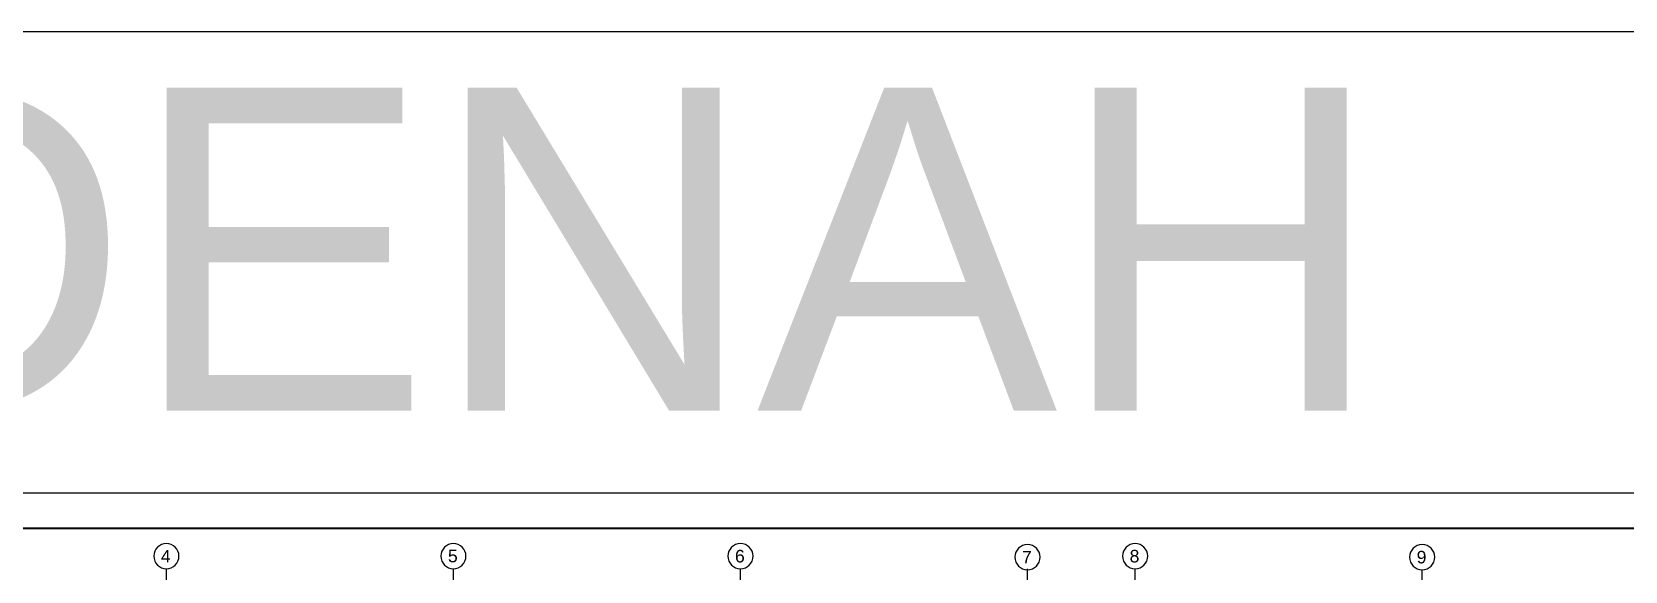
# Model space of a CAD drawing. Header units: inches. Extents: x 249 to 1192, y -18 to 440.
# Drawn here: x 777.6 to 822.01, y 278.3 to 293.34 of the extents above; entities that cross this region are included whole.
import ezdxf
from ezdxf.enums import TextEntityAlignment as Align

# ---------------------------------------------------------------- set-up
doc = ezdxf.new("R2010")
doc.units = ezdxf.units.IN
doc.header["$MEASUREMENT"] = 0
doc.linetypes.add('CENTER2', pattern=[1.125, 0.75, -0.125, 0.125, -0.125])
doc.layers.add('AS', color=15, linetype='CENTER2')
for name, color, linetype, lineweight in [('GRS KOP', 1, 'Continuous', 40), ('KOP', 7, 'Continuous', 20), ('TEXT (KETERANGAN)', 7, 'Continuous', 25)]:
    doc.layers.add(name, color=color, linetype=linetype, lineweight=lineweight)
doc.styles.add('S', font='SIMPLEX', dxfattribs={"width": 1.1})
doc.styles.get("Standard").update_dxf_attribs({"font": 'arial.ttf'})

# ---------------------------------------------------------------- blocks, each defined once
blk = doc.blocks.new('KOP-ARS')
at = {"layer": 'GRS KOP'}
blk.add_line((83, 54), (1, 54), dxfattribs=at)
at = {"layer": 'KOP'}
blk.add_lwpolyline([(0, 0), (84, 0), (84, 55), (0, 55)], close=True, dxfattribs=at)
for tag, height, p in [('SUKMA', 0.2, (78, 9.9)), ('1:100', 0.25, (81.3, 5.5)), ('1:100', 0.25, (81.3, 4.9)), ('1:100', 0.25, (81.3, 4.3)), ('AR-01', 0.35, (78.15, 2.7)), ('10', 0.35, (81.3, 2.7)), ('2012', 0.35, (81.3, 1.7))]:
    blk.add_attdef(tag, text='', height=height, dxfattribs=at).set_placement(p, align=Align.MIDDLE)
for p in [(73.7, 5.325), (73.7, 4.725), (73.7, 4.125)]:
    blk.add_attdef('-', p, '', height=0.35, dxfattribs=at)
blk = doc.blocks.new('NAV')
blk.add_circle((0, -0.4), 0.35)
at = {"style": 'S', "width": 0.75, "flags": 4}
blk.add_attdef('AV', text='', height=0.3, dxfattribs=at).set_placement((0, -0.4), align=Align.MIDDLE)

msp = doc.modelspace()

# ---------------------------------------------------------------- linework, layer by layer
msp.add_lwpolyline([(753.2179, 280.4885), (837.2179, 280.4885), (837.2179, 293.3359), (753.2179, 293.3359)], close=True)
at = {"layer": 'AS'}
for points in [[(781.353, 276.489), (781.353, 278.3698)], [(789.353, 276.489), (789.353, 278.3698)], [(797.353, 276.489), (797.353, 278.3698)], [(805.3525, 276.489), (805.3525, 278.3698)], [(805.353, 276.4612), (805.353, 278.3421)], [(808.353, 276.489), (808.353, 278.3698)], [(816.353, 276.4612), (816.353, 278.3421)]]:
    msp.add_lwpolyline(points, dxfattribs=at)

# ---------------------------------------------------------------- block references
at = {"layer": 'KOP'}
msp.add_blockref('KOP-ARS', (753.2179, 225.4885), dxfattribs=at)
at = {"layer": 'TEXT (KETERANGAN)'}
ref = msp.add_blockref('NAV', (781.353, 279.1198), dxfattribs=dict(at, xscale=-1))
ref.add_attrib('AV', '4', dxfattribs={"layer": '0', "height": 0.35, "flags": 4}).set_placement((781.3364, 278.7198), align=Align.MIDDLE)
ref = msp.add_blockref('NAV', (789.353, 279.1198), dxfattribs=dict(at, xscale=-1))
ref.add_attrib('AV', '5', dxfattribs={"layer": '0', "height": 0.35, "flags": 4}).set_placement((789.3364, 278.7198), align=Align.MIDDLE)
ref = msp.add_blockref('NAV', (797.353, 279.1198), dxfattribs=dict(at, xscale=-1))
ref.add_attrib('AV', '6', dxfattribs={"layer": '0', "height": 0.35, "flags": 4}).set_placement((797.3364, 278.7198), align=Align.MIDDLE)
ref = msp.add_blockref('NAV', (805.353, 279.0921), dxfattribs=dict(at, xscale=-1))
ref.add_attrib('AV', '7', dxfattribs={"layer": '0', "height": 0.35, "flags": 4}).set_placement((805.3364, 278.6921), align=Align.MIDDLE)
ref = msp.add_blockref('NAV', (808.353, 279.1198), dxfattribs=dict(at, xscale=-1))
ref.add_attrib('AV', '8', dxfattribs={"layer": '0', "height": 0.35, "flags": 4}).set_placement((808.3364, 278.7198), align=Align.MIDDLE)
ref = msp.add_blockref('NAV', (816.353, 279.0921), dxfattribs=dict(at, xscale=-1))
ref.add_attrib('AV', '9', dxfattribs={"layer": '0', "height": 0.35, "flags": 4}).set_placement((816.3364, 278.6921), align=Align.MIDDLE)

# ---------------------------------------------------------------- texts
at = {"layer": 'DEFPOINTS', "insert": (792.2716, 291.7799), "char_height": 9.006281, "attachment_point": 1}
msp.add_mtext('\\pi-21.029;DENAH', dxfattribs=at)

doc.saveas('drawing.dxf')
